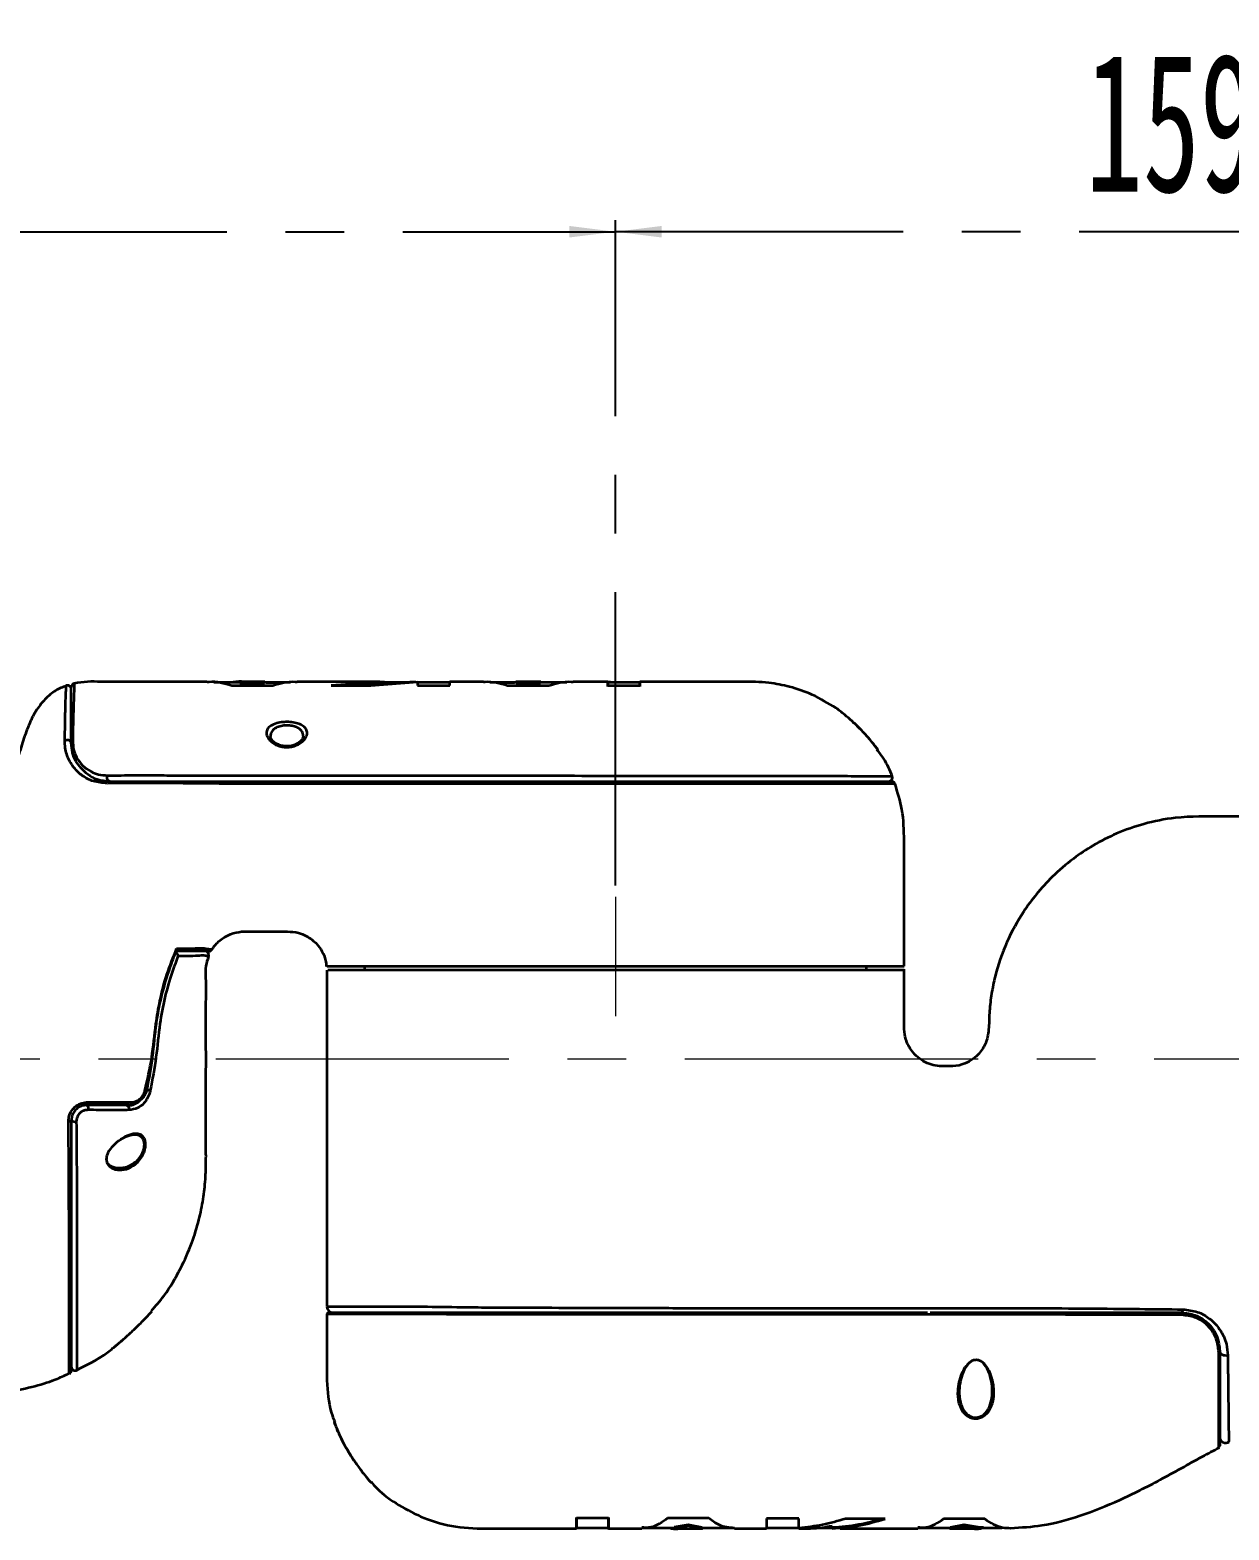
# Model space of a CAD drawing. Header units: millimetres. Extents: x 0 to 420, y -1 to 297.
# Drawn here: x 264.6 to 316.5, y 143.9 to 208.9 of the extents above; entities that cross this region are included whole.
import ezdxf

# ---------------------------------------------------------------- set-up
doc = ezdxf.new("R2010")
doc.units = ezdxf.units.MM
doc.linetypes.add('CENTERX2', pattern=[20.32, 12.7, -2.54, 2.54, -2.54])
doc.layers.add('中心线层', color=7, linetype='CENTERX2')
doc.styles.add('SLDTEXTSTYLE4', font='TXT', dxfattribs={"width": 0.363})
doc.styles.add('SLDTEXTSTYLE5', font='TXT', dxfattribs={"width": 0.605})
doc.dimstyles.new('SLDDIMSTYLE0', dxfattribs={"dimtxt": 6, "dimasz": 2, "dimexe": 0, "dimexo": 0.0625, "dimgap": 1.5, "dimtad": 2, "dimlfac": 3, "dimrnd": 1e-09, "dimzin": 12, "dimdsep": 46, "dimtxsty": 'SLDTEXTSTYLE4', "dimsah": 1, "dimcen": 0.09, "dimadec": 0, "dimazin": 3, "dimtfac": 1, "dimtofl": 0, "dimtmove": 0, "dimatfit": 3, "dimfxl": 0, "dimfrac": 2, "dimtolj": 1, "dimtzin": 12, "dimarcsym": 0})

# ---------------------------------------------------------------- blocks, each defined once
blk = doc.blocks.new('_D_2')
at = {"layer": '中心线层'}
for p, q in [((219.749, 171.968), (219.749, 200.619)), ((219.749, 200.119), (289.915, 200.119)), ((289.915, 171.818), (289.915, 200.619))]:
    blk.add_line(p, q, dxfattribs=at)
for points in [[(219.749, 200.119), (221.749, 199.869), (221.749, 200.369)], [(289.915, 200.119), (287.915, 200.369), (287.915, 199.869)]]:
    blk.add_solid(points, dxfattribs=at)
at = {"layer": '中心线层', "insert": (248.645, 207.854), "char_height": 6, "attachment_point": 1, "style": 'SLDTEXTSTYLE5'}
blk.add_mtext('210.5', dxfattribs=at)
blk = doc.blocks.new('_D_3')
at = {"layer": '中心线层'}
for p, q in [((289.915, 171.818), (289.915, 200.619)), ((343.015, 200.119), (289.915, 200.119)), ((343.015, 172.968), (343.015, 200.619))]:
    blk.add_line(p, q, dxfattribs=at)
for points in [[(289.915, 200.119), (291.915, 199.869), (291.915, 200.369)], [(343.015, 200.119), (341.015, 200.369), (341.015, 199.869)]]:
    blk.add_solid(points, dxfattribs=at)
at = {"layer": '中心线层', "insert": (310.278, 207.854), "char_height": 6, "attachment_point": 1, "style": 'SLDTEXTSTYLE5'}
blk.add_mtext('159.3', dxfattribs=at)
blk = doc.blocks.new('_D_4')
at = {"layer": '中心线层'}
for p, q in [((87.415, 185.128), (87.415, 236.619)), ((343.015, 172.968), (343.015, 236.619)), ((87.415, 236.119), (343.015, 236.119))]:
    blk.add_line(p, q, dxfattribs=at)
for points in [[(87.415, 236.119), (89.415, 235.869), (89.415, 236.369)], [(343.015, 236.119), (341.015, 236.369), (341.015, 235.869)]]:
    blk.add_solid(points, dxfattribs=at)
at = {"layer": '中心线层', "insert": (209.028, 243.854), "char_height": 6, "attachment_point": 1, "style": 'SLDTEXTSTYLE5'}
blk.add_mtext('766.8', dxfattribs=at)
blk = doc.blocks.new('_D_5')
at = {"layer": '中心线层'}
for p, q in [((149.749, 167.134), (149.749, 220.619)), ((343.015, 172.968), (343.015, 220.619)), ((149.749, 220.119), (343.015, 220.119))]:
    blk.add_line(p, q, dxfattribs=at)
for points in [[(149.749, 220.119), (151.749, 219.869), (151.749, 220.369)], [(343.015, 220.119), (341.015, 220.369), (341.015, 219.869)]]:
    blk.add_solid(points, dxfattribs=at)
at = {"layer": '中心线层', "insert": (240.195, 227.854), "char_height": 6, "attachment_point": 1, "style": 'SLDTEXTSTYLE5'}
blk.add_mtext('579.8', dxfattribs=at)

msp = doc.modelspace()

# ---------------------------------------------------------------- linework, layer by layer
at = {"color": 7, "linetype": 'Continuous', "lineweight": 35}
for p, q in [((274.7238, 180.6344), (273.6385, 180.6344)), ((273.6469, 180.5801), (274.1807, 180.5578)), ((274.7238, 180.6255), (274.1807, 180.5912)), ((274.1807, 180.5578), (274.7151, 180.5916)), ((274.1807, 180.5578), (274.1807, 180.5912)), ((275.8447, 180.6011), (274.7151, 180.6011)), ((275.2562, 180.5937), (274.7809, 180.5938)), ((274.8358, 180.6011), (274.8358, 180.6326)), ((279.7147, 180.6344), (276.1256, 180.6344)), ((279.8984, 180.6335), (277.6034, 180.4763)), ((278.0919, 180.4763), (279.8984, 180.6002)), ((279.3202, 180.4762), (281.3374, 180.629)), ((279.7147, 180.6245), (279.8984, 180.6335)), ((279.8984, 180.6002), (279.8984, 180.6335)), ((280.9691, 180.6011), (279.8984, 180.601)), ((281.2598, 180.6298), (280.7517, 180.6011)), ((281.3374, 180.629), (281.3374, 180.4743)), ((282.7408, 180.6011), (281.3374, 180.6011)), ((284.1944, 180.6347), (282.7408, 180.6345)), ((285.6113, 180.6015), (284.4667, 180.6013)), ((285.5391, 180.5933), (285.0639, 180.5934)), ((285.4843, 180.6015), (285.4843, 180.633)), ((286.1395, 180.5906), (285.5962, 180.6257)), ((285.6113, 180.5914), (286.1395, 180.5572)), ((286.6819, 180.6212), (286.1395, 180.5906)), ((286.1395, 180.5572), (286.1395, 180.5906)), ((286.1395, 180.5572), (286.6667, 180.5873)), ((287.8022, 180.6018), (286.6667, 180.6016)), ((289.5827, 180.6352), (288.0808, 180.6352)), ((290.9743, 180.6018), (289.5517, 180.6019)), ((289.5827, 180.616), (289.5822, 180.467)), ((289.5822, 180.4335), (289.5827, 180.5803)), ((289.5828, 180.5997), (289.5828, 180.6331)), ((289.5859, 180.5922), (289.5859, 180.6255)), ((290.9741, 180.5971), (290.9741, 180.6304)), ((273.2949, 180.4738), (275.0782, 180.474)), ((277.6034, 180.4763), (279.3202, 180.4762)), ((281.3374, 180.4743), (282.7408, 180.4739)), ((285.2419, 180.472), (287.0253, 180.4706)), ((289.5822, 180.467), (290.9752, 180.4649)), ((279.0488, 168.3177), (279.0488, 168.1511)), ((300.7822, 168.1511), (300.7822, 168.3177)), ((316.0357, 151.609), (316.0372, 151.0701)), ((278.589, 146.9251), (278.6405, 146.8474)), ((279.3085, 145.983), (279.3178, 145.9721)), ((289.6154, 144.418), (288.2225, 144.4181)), ((293.9558, 144.4126), (292.1724, 144.4147)), ((297.8603, 144.4036), (296.4569, 144.4068)), ((301.5943, 144.3889), (299.8774, 144.3941)), ((305.9028, 144.3845), (304.1195, 144.3867)), ((288.2235, 144.0005), (289.6414, 144.0008)), ((288.2236, 144.0041), (288.2236, 143.9707)), ((289.6117, 144.0121), (289.6117, 143.9787)), ((289.6149, 144.0015), (289.6149, 143.9681)), ((291.0595, 144.001), (292.4598, 144.0012)), ((293.0582, 144.1376), (292.4598, 144.0232)), ((293.6574, 144.0133), (293.0582, 144.1376)), ((293.0582, 144.1376), (293.0582, 144.1039)), ((293.0582, 144.1039), (293.7133, 143.9684)), ((293.6574, 144.0013), (295.0595, 144.0013)), ((293.7133, 144.0017), (293.7133, 143.9684)), ((295.0723, 143.9678), (296.4569, 143.9678)), ((296.4569, 144.0013), (297.8603, 144.0012)), ((299.2992, 144.009), (299.2992, 143.9756)), ((299.6492, 143.9846), (299.2992, 143.9756)), ((299.6492, 143.9678), (303.001, 143.9678)), ((303.0162, 144.0012), (304.4188, 144.0012)), ((304.3618, 143.9682), (305.017, 144.0941)), ((304.3618, 144.0016), (304.3618, 143.9682)), ((305.017, 144.1278), (304.4188, 144.0125)), ((305.6143, 144.0253), (305.017, 144.1278)), ((305.017, 144.1278), (305.017, 144.0941)), ((305.3472, 144.0358), (305.8462, 144.0356))]:
    msp.add_line(p, q, dxfattribs=at)
at = {"color": 8, "linetype": 'Continuous', "lineweight": 35}
msp.add_line((269.5456, 162.9677), (269.6341, 162.9677), dxfattribs=at)
at = {"color": 7, "linetype": 'Continuous', "lineweight": 35, "flags": 128}
for points in [[(286.6819, 180.635), (286.2675, 180.635), (285.5962, 180.6349)], [(266.3489, 177.9844), (266.342, 178.0199), (266.3218, 178.0524), (266.29, 178.0792), (266.2493, 178.0982), (266.2031, 178.1078), (266.1551, 178.1071), (266.1093, 178.0962), (266.0696, 178.0761)], [(268.0155, 176.3177), (267.9858, 176.3237), (267.9581, 176.3413), (267.9346, 176.3691), (267.917, 176.4052), (267.9064, 176.4471), (267.9036, 176.4916), (267.9089, 176.5356), (267.9219, 176.5759)], [(267.0738, 162.43), (267.0707, 162.4034), (267.0661, 162.3787), (267.06, 162.3564), (267.0528, 162.3372), (267.0444, 162.3218), (267.0352, 162.3104), (267.0255, 162.3034), (267.0155, 162.3011)], [(269.6341, 162.9677), (269.6546, 162.9634), (269.6747, 162.9591), (269.6942, 162.955), (269.7128, 162.9511), (269.7301, 162.9474), (269.7459, 162.944), (269.7599, 162.9411), (269.7719, 162.9385)], [(267.0155, 162.3011), (267.0298, 162.2968), (267.0434, 162.2842), (267.0556, 162.2639), (267.0657, 162.237), (267.0732, 162.2049), (267.0778, 162.1691), (267.0792, 162.1315), (267.0773, 162.0941)], [(268.7294, 162.3011), (268.7562, 162.2968), (268.7816, 162.284), (268.8042, 162.2635), (268.823, 162.2363), (268.837, 162.2038), (268.8453, 162.1677), (268.8477, 162.1299), (268.8439, 162.0923)], [(314.483, 153.459), (314.4775, 153.4284), (314.4709, 153.4007), (314.4633, 153.3764), (314.4548, 153.3558), (314.4456, 153.3394), (314.4359, 153.3274), (314.4258, 153.3202), (314.4155, 153.3177)], [(316.0821, 151.6511), (316.0895, 151.6084), (316.111, 151.5681), (316.1456, 151.5323), (316.1913, 151.5031), (316.2457, 151.482), (316.3057, 151.4701), (316.3681, 151.4682), (316.4295, 151.4763)], [(289.6149, 143.9674), (290.89, 143.9676), (291.0488, 143.9677)], [(297.8991, 144.0012), (298.9351, 144.0012), (299.2992, 144.0012)]]:
    msp.add_lwpolyline(points, dxfattribs=at)
at = {"color": 7, "linetype": 'Continuous', "lineweight": 35}
for centre, radius, start, end in [((266.5155, 180.4036), 0.1667, 104.303481, 180.055773), ((266.1822, 180.3121), 0.1667, 359.978931, 110.572272), ((266.466, 177.9786), 0.1173, 118.236674, 177.168354), ((268.0275, 176.2037), 0.1147, 95.990126, 163.7777), ((301.7439, 176.4844), 0.1667, 270.000076, 23.322171), ((301.8729, 176.1511), 0.1666, 24.892534, 90.012098), ((272.1356, 168.8011), 0.1667, 339.171904, 89.982305), ((272.3035, 169.1344), 0.1667, 269.99554, 323.734824), ((268.829, 162.4362), 0.1363, 277.813967, 356.423052), ((266.2476, 161.7489), 0.1529, 261.639854, 311.497301), ((266.5019, 161.8535), 0.2673, 235.065795, 284.208444), ((277.6846, 153.5844), 0.2666, 181.769915, 270.062741), ((277.4849, 153.2511), 0.0667, 82.781934, 176.590051), ((314.3327, 153.2522), 0.1056, 341.694873, 38.367949), ((316.0321, 151.6597), 0.0508, 274.081728, 350.282112), ((266.1822, 150.8166), 0.1667, 301.334794, 0.000016), ((266.5155, 150.973), 0.1667, 179.955982, 303.164277), ((316.3488, 147.9459), 0.2667, 179.999974, 302.171568)]:
    msp.add_arc(centre, radius, start, end, dxfattribs=at)
for points, knots in [([(272.2395, 180.6344), (272.1517, 180.6344), (271.8424, 180.6344), (270.8064, 180.6344), (269.7394, 180.6346), (268.7336, 180.6348), (268.2356, 180.6362), (267.6593, 180.6296), (267.0506, 180.6506), (266.6658, 180.5918), (266.4768, 180.563)], [0, 0, 0, 0, 0.0456697, 0.1608774, 0.5389682, 0.6006926, 0.6841286, 0.797972, 0.9007435, 1, 1, 1, 1]), ([(272.2395, 180.623), (272.2653, 180.6268), (272.6172, 180.6785), (272.9689, 180.5723), (273.2949, 180.4738)], [0, 0, 0, 0, 0.0732428, 1, 1, 1, 1]), ([(273.6469, 180.6011), (273.5557, 180.6011), (273.1786, 180.6011), (272.8015, 180.6011), (272.5156, 180.6011)], [0, 0, 0, 0, 0.241785, 1, 1, 1, 1]), ([(274.1807, 180.5912), (273.9674, 180.622), (273.6814, 180.6633), (273.3958, 180.6137), (273.3232, 180.6011)], [0, 0, 0, 0, 0.7457105, 1, 1, 1, 1]), ([(275.0782, 180.474), (275.3985, 180.5686), (275.7475, 180.6716), (276.0969, 180.627), (276.1256, 180.6233)], [0, 0, 0, 0, 0.9176982, 1, 1, 1, 1]), ([(282.7408, 180.4739), (282.7408, 180.5688), (282.7408, 180.6721), (282.7408, 180.6271), (282.7408, 180.6235)], [0, 0, 0, 0, 0.9191849, 1, 1, 1, 1]), ([(284.1944, 180.6245), (284.2204, 180.6279), (284.5697, 180.6729), (284.9188, 180.5686), (285.2419, 180.472)], [0, 0, 0, 0, 0.0744208, 1, 1, 1, 1]), ([(287.0253, 180.4706), (287.3479, 180.5678), (287.6996, 180.6738), (288.0517, 180.6274), (288.0808, 180.6236)], [0, 0, 0, 0, 0.9173496, 1, 1, 1, 1]), ([(289.77, 180.6019), (289.7128, 180.6079), (289.6203, 180.6176), (289.5954, 180.6234), (289.5859, 180.6255)], [0, 0, 0, 0, 0.6184222, 1, 1, 1, 1]), ([(299.4612, 179.4996), (299.1267, 179.7026), (298.4924, 180.0874), (297.5001, 180.4222), (296.4764, 180.627), (295.296, 180.6359), (293.8448, 180.6337), (292.3715, 180.6352), (291.3842, 180.6352), (290.9742, 180.6352)], [0, 0, 0, 0, 0.134369, 0.2547753, 0.3584601, 0.4927169, 0.6599287, 0.8588054, 1, 1, 1, 1]), ([(290.9752, 180.4649), (290.975, 180.523), (290.9747, 180.6228), (290.9744, 180.6232), (290.9742, 180.6233)], [0, 0, 0, 0, 0.5823015, 1, 1, 1, 1]), ([(290.9743, 180.5894), (290.9744, 180.5891), (290.9747, 180.5885), (290.975, 180.4899), (290.9752, 180.4314)], [0, 0, 0, 0, 0.4059209, 1, 1, 1, 1]), ([(266.1259, 180.4574), (265.9716, 180.397), (265.6296, 180.2631), (265.184, 179.8759), (264.7889, 179.3555), (264.4755, 178.7155), (264.2236, 177.9785), (263.9816, 177.1405), (263.7498, 176.387), (263.4719, 175.7665), (263.1818, 175.3263), (262.7563, 174.9446), (262.3816, 174.8509), (262.1822, 174.8011)], [0, 0, 0, 0, 0.0681782, 0.1511874, 0.2399076, 0.3375171, 0.4445457, 0.5619774, 0.6986109, 0.7704324, 0.8424664, 0.9161587, 1, 1, 1, 1]), ([(266.3489, 177.9844), (266.3489, 178.271), (266.3489, 178.8794), (266.3489, 179.5838), (266.3489, 180.1113), (266.3489, 180.3893), (266.3489, 180.3708), (266.3489, 180.3648)], [0, 0, 0, 0, 0.19925315, 0.42296752, 0.64669027, 0.88499734, 1, 1, 1, 1]), ([(300.2279, 178.8621), (300.2053, 178.8831), (300.0775, 179.0015), (299.8663, 179.1849), (299.6385, 179.3682), (299.5053, 179.4704), (299.4491, 179.5123), (299.4613, 179.5032), (299.4626, 179.5022)], [0, 0, 0, 0, 0.0639159, 0.3613194, 0.5936954, 0.7847673, 0.9760012, 1, 1, 1, 1]), ([(299.4711, 179.4961), (299.4691, 179.4976), (299.4662, 179.4997), (299.4661, 179.4999), (299.466, 179.4999)], [0, 0, 0, 0, 0.6794423, 1, 1, 1, 1]), ([(275.6824, 177.8013), (275.6134, 177.8053), (275.4655, 177.8137), (275.251, 177.8834), (275.0486, 177.9978), (274.8803, 178.1603), (274.7843, 178.3581), (274.8067, 178.5608), (274.9643, 178.7301), (275.2206, 178.8413), (275.4996, 178.8903), (275.7731, 178.8967), (276.0305, 178.8668), (276.2668, 178.7953), (276.4486, 178.6866), (276.5597, 178.5398), (276.5776, 178.3559), (276.4798, 178.1481), (276.2764, 177.9646), (276.0228, 177.8464), (275.8353, 177.8087), (275.726, 177.8018), (275.6955, 177.8015), (275.6824, 177.8013)], [0, 0, 0, 0, 0.0340078, 0.0728759, 0.1168974, 0.170059, 0.2330169, 0.301058, 0.3663713, 0.4241023, 0.4744857, 0.5118782, 0.5577601, 0.6037376, 0.6519138, 0.7050412, 0.7644484, 0.8300287, 0.8980788, 0.9457115, 0.9849631, 0.9934909, 1, 1, 1, 1]), ([(301.2644, 177.7116), (301.266, 177.7094), (301.2718, 177.7016), (301.2329, 177.7537), (301.1334, 177.8836), (300.917, 178.1502), (300.6033, 178.5009), (300.3465, 178.748), (300.2279, 178.8621)], [0, 0, 0, 0, 0.0359232, 0.1290098, 0.2602267, 0.4605278, 0.7509359, 1, 1, 1, 1]), ([(300.5766, 178.5197), (300.5236, 178.5748), (300.4583, 178.6426), (300.3895, 178.7073), (300.3765, 178.7196)], [0, 0, 0, 0, 0.8112491, 1, 1, 1, 1]), ([(267.9174, 176.2357), (267.7038, 176.2552), (267.2865, 176.2932), (266.8257, 176.5463), (266.4522, 176.8926), (266.1807, 177.349), (266.0741, 177.7681), (266.0703, 178.0252), (266.0696, 178.0761)], [0, 0, 0, 0, 0.19475844, 0.38045312, 0.56635677, 0.75962666, 0.95244872, 1, 1, 1, 1]), ([(267.0675, 176.6137), (266.8723, 176.7913), (266.5846, 177.0533), (266.3833, 177.5572), (266.3605, 177.8407), (266.3489, 177.9844)], [0, 0, 0, 0, 0.50971002, 0.75157878, 1, 1, 1, 1]), ([(266.4105, 178.0819), (266.4184, 177.9529), (266.4345, 177.6912), (266.5822, 177.326), (266.8262, 176.9903), (267.1551, 176.751), (267.5159, 176.6025), (267.7851, 176.5848), (267.9219, 176.5759)], [0, 0, 0, 0, 0.1520277, 0.308406, 0.5058216, 0.7093234, 0.8523065, 1, 1, 1, 1]), ([(275.7159, 177.8385), (275.6771, 177.8385), (275.5719, 177.8387), (275.3993, 177.8747), (275.2151, 177.9548), (275.064, 178.0696), (274.9757, 178.193), (274.9721, 178.2458), (274.9705, 178.27)], [0, 0, 0, 0, 0.0843869, 0.2292791, 0.3917642, 0.5920918, 0.8131527, 1, 1, 1, 1]), ([(276.3918, 178.2715), (276.3931, 178.2576), (276.3969, 178.2172), (276.3351, 178.109), (276.1945, 177.9822), (276.0039, 177.8864), (275.833, 177.8456), (275.7395, 177.8399), (275.7159, 177.8385)], [0, 0, 0, 0, 0.1251675, 0.3613314, 0.5855792, 0.7846361, 0.9455673, 1, 1, 1, 1]), ([(301.2651, 177.7108), (301.2651, 177.7109), (301.265, 177.711), (301.2572, 177.7215), (301.2212, 177.7693), (301.1324, 177.8848), (300.9872, 178.0644), (300.7978, 178.285), (300.6484, 178.4435), (300.5766, 178.5197)], [0, 0, 0, 0, 0.00815605, 0.06405544, 0.1869768, 0.34317017, 0.54080305, 0.77934115, 1, 1, 1, 1]), ([(301.8919, 176.5478), (301.8817, 176.5765), (301.7786, 176.8695), (301.577, 177.2696), (301.3197, 177.5897), (301.238, 177.6914)], [0, 0, 0, 0, 0.0690871, 0.7045225, 1, 1, 1, 1]), ([(267.0675, 176.6137), (267.1931, 176.5361), (267.4538, 176.3752), (267.8239, 176.3374), (268.0155, 176.3177)], [0, 0, 0, 0, 0.48216624, 1, 1, 1, 1]), ([(268.0155, 176.3177), (268.2385, 176.3177), (268.685, 176.3177), (269.5452, 176.3177), (270.4949, 176.3177), (271.6609, 176.3177), (272.9179, 176.3177), (274.5116, 176.3177), (277.2221, 176.3177), (280.5426, 176.3177), (284.127, 176.3177), (287.2075, 176.3177), (289.8492, 176.3177), (292.0187, 176.3177), (293.7157, 176.3177), (295.397, 176.3177), (297.0133, 176.3177), (298.4909, 176.3177), (299.7314, 176.3177), (300.7151, 176.3177), (301.4068, 176.3177), (301.8177, 176.3177), (301.8369, 176.3177), (301.8456, 176.3177)], [0, 0, 0, 0, 0.0212999, 0.0426585, 0.0738495, 0.1047346, 0.1350282, 0.1654954, 0.2213856, 0.3331668, 0.4083433, 0.4835002, 0.5584263, 0.6016088, 0.6448933, 0.6880162, 0.7354272, 0.7828116, 0.8282167, 0.8736087, 0.9184406, 0.9632671, 1, 1, 1, 1]), ([(302.4161, 168.3177), (302.4157, 169.1411), (302.415, 170.9528), (302.4296, 173.2084), (302.3881, 175.0451), (302.1346, 175.8448), (302.0184, 176.2116)], [0, 0, 0, 0, 0.3110307, 0.6843992, 0.8552708, 1, 1, 1, 1]), ([(329.8488, 174.8011), (328.7634, 174.801), (326.699, 174.801), (323.7399, 174.8014), (321.0415, 174.8001), (318.5614, 174.8043), (316.2896, 174.7913), (314.3722, 174.8225), (312.826, 174.5154), (311.6369, 174.0966), (310.6191, 173.578), (309.6831, 172.9526), (308.8567, 172.2441), (308.1479, 171.4661), (307.4618, 170.5354), (306.8188, 169.3591), (306.3962, 168.1395), (306.1933, 167.1314), (306.0968, 166.3888), (306.0961, 165.6843), (306.0107, 165.0249), (305.7172, 164.5781), (305.3886, 164.2814), (305.0192, 164.0686), (304.6119, 163.9776), (304.2746, 163.9864), (303.9886, 163.9793), (303.6696, 164.021), (303.314, 164.1536), (303.0039, 164.3614), (302.76, 164.6136), (302.5936, 164.8828), (302.4609, 165.1999), (302.4038, 165.6625), (302.4203, 166.317), (302.4138, 167.1845), (302.4149, 167.8296), (302.4155, 168.1878)], [0, 0, 0, 0, 0.0878372, 0.1670696, 0.2394683, 0.3062357, 0.3677153, 0.4235251, 0.4608022, 0.4946044, 0.5252708, 0.5529913, 0.5855349, 0.6131006, 0.6379874, 0.6789632, 0.7210932, 0.7418387, 0.7621613, 0.7814963, 0.7990294, 0.8149598, 0.8234423, 0.8347667, 0.849078, 0.8564974, 0.8620505, 0.8722254, 0.8823139, 0.8924892, 0.9021857, 0.9104705, 0.9179799, 0.9298216, 0.9477842, 0.9710089, 1, 1, 1, 1]), ([(272.44, 169.0352), (272.4723, 169.0845), (272.5422, 169.1911), (272.6942, 169.3585), (272.9218, 169.5492), (273.27, 169.7378), (273.7629, 169.84), (274.3807, 169.8106), (275.0412, 169.8157), (275.6593, 169.8283), (276.1544, 169.7905), (276.599, 169.6101), (276.9541, 169.3364), (277.2212, 168.9601), (277.3706, 168.6292), (277.3844, 168.3978), (277.3896, 168.3113)], [0, 0, 0, 0, 0.0292854, 0.0633752, 0.1120797, 0.1765269, 0.2583825, 0.358823, 0.483534, 0.5870406, 0.6671708, 0.728021, 0.8235434, 0.885221, 0.9570461, 1, 1, 1, 1]), ([(269.539, 162.9352), (269.6471, 163.4098), (269.8639, 164.362), (269.9804, 165.6717), (270.1861, 166.8754), (270.4672, 167.9732), (270.7627, 168.7099), (270.9113, 169.0802)], [0, 0, 0, 0, 0.2309229, 0.4632618, 0.6233327, 0.8106799, 1, 1, 1, 1]), ([(269.6341, 162.9677), (269.7209, 163.4441), (269.8949, 164.3985), (270.0021, 165.7528), (270.2361, 166.9968), (270.5371, 168.0184), (270.7709, 168.6528), (270.8696, 168.9207)], [0, 0, 0, 0, 0.2380532, 0.476897, 0.6674414, 0.8595753, 1, 1, 1, 1]), ([(272.2774, 168.9677), (272.2819, 168.9677), (272.2924, 168.9677), (272.0744, 168.9677), (271.8709, 168.9677), (271.5202, 168.9677), (271.1863, 168.9677), (270.9266, 168.9677), (270.8463, 168.9677), (270.8373, 168.9677)], [0, 0, 0, 0, 0.191476, 0.4458079, 0.700763, 0.8243023, 0.9497303, 0.9943457, 1, 1, 1, 1]), ([(270.8696, 168.9207), (270.8845, 168.9061), (270.9175, 168.8737), (270.9502, 168.8159), (270.9633, 168.7742), (270.9665, 168.7527), (270.9668, 168.7499), (270.9669, 168.7495)], [0, 0, 0, 0, 0.2744551, 0.6089931, 0.9488348, 0.9933071, 1, 1, 1, 1]), ([(270.9669, 168.7495), (270.8827, 168.5223), (270.6657, 167.9365), (270.3817, 166.9646), (270.1503, 165.7289), (270.0434, 164.3726), (269.8624, 163.4165), (269.7719, 162.9385)], [0, 0, 0, 0, 0.1221564, 0.3149622, 0.5097174, 0.7548793, 1, 1, 1, 1]), ([(269.8168, 153.3905), (270.0057, 153.6084), (270.4947, 154.1727), (271.0727, 155.1738), (271.5652, 156.2792), (271.8781, 157.2916), (272.0676, 158.2162), (272.1682, 159.0781), (272.1862, 159.8916), (272.1792, 160.6486), (272.1803, 161.4264), (272.1809, 162.3493), (272.1821, 163.5425), (272.1848, 165.0498), (272.1718, 166.5058), (272.1984, 167.6318), (272.1546, 168.3023), (272.2602, 168.606), (272.3059, 168.7376)], [0, 0, 0, 0, 0.05423622, 0.14039313, 0.21626538, 0.28185754, 0.33944837, 0.39378841, 0.44499702, 0.49255194, 0.53633386, 0.59145984, 0.6663349, 0.76098419, 0.87539211, 0.94000625, 0.97399402, 1, 1, 1, 1]), ([(277.4511, 168.3177), (277.4399, 168.3177), (277.3981, 168.3177), (277.7172, 168.3177), (278.3589, 168.3177), (279.3236, 168.3177), (280.6074, 168.3177), (282.1693, 168.3177), (283.962, 168.3177), (285.8948, 168.3177), (287.9573, 168.3177), (290.0527, 168.3177), (292.1625, 168.3177), (294.1916, 168.3177), (296.1198, 168.3177), (297.8576, 168.3177), (299.3851, 168.3177), (300.6308, 168.3177), (301.5833, 168.3177), (302.1176, 168.3177), (302.3755, 168.3177), (302.4023, 168.3177), (302.4157, 168.3177)], [0, 0, 0, 0, 0.0202606, 0.0755061, 0.126806, 0.1794383, 0.2334165, 0.2890158, 0.3420792, 0.3966966, 0.44951, 0.503858, 0.5566299, 0.6109241, 0.6638588, 0.7183275, 0.7712806, 0.8257698, 0.8787015, 0.9331676, 0.9663996, 1, 1, 1, 1]), ([(277.4154, 168.1511), (277.4154, 168.1257), (277.4154, 167.0437), (277.4156, 165.0185), (277.4159, 162.1886), (277.4162, 159.6984), (277.4166, 157.5479), (277.4172, 155.7371), (277.4175, 154.4536), (277.4178, 153.7737), (277.4178, 153.5842)], [0, 0, 0, 0, 0.0052332, 0.2228204, 0.4170885, 0.5880367, 0.7356651, 0.8599747, 0.9609669, 1, 1, 1, 1]), ([(302.4155, 168.1511), (302.3819, 168.1511), (302.3139, 168.1511), (301.7689, 168.1511), (300.9044, 168.1511), (299.7328, 168.1511), (298.2697, 168.1511), (296.5844, 168.1511), (294.6929, 168.1511), (292.6846, 168.1511), (290.5796, 168.1511), (288.4754, 168.1511), (286.393, 168.1511), (284.4284, 168.1511), (282.6022, 168.1511), (280.9984, 168.1511), (279.6352, 168.1511), (278.5708, 168.1511), (277.8351, 168.1511), (277.4467, 168.1511), (277.4532, 168.1511), (277.4557, 168.1511)], [0, 0, 0, 0, 0.0529724, 0.1074813, 0.1604123, 0.2148739, 0.2678383, 0.3223412, 0.3752798, 0.4297578, 0.4826504, 0.5370761, 0.5899793, 0.644415, 0.6973342, 0.7517872, 0.8047269, 0.8592033, 0.9121313, 0.9665949, 1, 1, 1, 1]), ([(266.2253, 161.5977), (266.2313, 161.6787), (266.2436, 161.8461), (266.3613, 162.0847), (266.553, 162.2807), (266.8046, 162.4095), (266.9838, 162.4232), (267.0738, 162.43)], [0, 0, 0, 0, 0.1840735, 0.3801011, 0.5791331, 0.7884901, 1, 1, 1, 1]), ([(267.0738, 162.43), (267.3184, 162.4281), (267.8143, 162.4243), (268.3476, 162.4245), (268.725, 162.426), (268.8852, 162.4271), (268.9651, 162.4276)], [0, 0, 0, 0, 0.3464555, 0.7025768, 0.8516609, 1, 1, 1, 1]), ([(269.7719, 162.9385), (269.7658, 162.9126), (269.739, 162.8), (269.6545, 162.5941), (269.4782, 162.35), (269.2025, 162.1401), (268.974, 162.1096), (268.8439, 162.0923)], [0, 0, 0, 0, 0.0487951, 0.2115297, 0.4098584, 0.6639055, 1, 1, 1, 1]), ([(268.8523, 162.3047), (268.8655, 162.3038), (268.9609, 162.2971), (269.133, 162.3547), (269.3384, 162.4955), (269.4838, 162.693), (269.5606, 162.8647), (269.5726, 162.9591), (269.5751, 162.9785)], [0, 0, 0, 0, 0.0413349, 0.3003315, 0.5426837, 0.7618834, 0.9511037, 1, 1, 1, 1]), ([(268.9651, 162.4276), (269.0408, 162.4383), (269.1778, 162.4575), (269.3498, 162.5853), (269.464, 162.7357), (269.5182, 162.8579), (269.5356, 162.9226), (269.539, 162.9352)], [0, 0, 0, 0, 0.3284194, 0.5946151, 0.7973573, 0.9605602, 1, 1, 1, 1]), ([(269.3692, 162.5568), (269.4094, 162.5897), (269.4885, 162.6545), (269.5782, 162.8023), (269.6155, 162.9126), (269.6341, 162.9677)], [0, 0, 0, 0, 0.34006189, 0.66996076, 1, 1, 1, 1]), ([(267.0155, 162.3011), (266.9458, 162.295), (266.8075, 162.2828), (266.61, 162.1781), (266.459, 162.021), (266.3652, 161.8309), (266.3542, 161.6986), (266.3489, 161.6344)], [0, 0, 0, 0, 0.211405, 0.4197086, 0.6183233, 0.8147757, 1, 1, 1, 1]), ([(267.0773, 162.0941), (267.0224, 162.0897), (266.9132, 162.0811), (266.7607, 162.0012), (266.6464, 161.8816), (266.578, 161.7395), (266.571, 161.6417), (266.5675, 161.5944)], [0, 0, 0, 0, 0.2161191, 0.4306047, 0.6297728, 0.8208775, 1, 1, 1, 1]), ([(268.8476, 162.3011), (268.6893, 162.3011), (268.3474, 162.3011), (267.7378, 162.3011), (267.2584, 162.3011), (267.0155, 162.3011)], [0, 0, 0, 0, 0.2984379, 0.6444932, 1, 1, 1, 1]), ([(268.8439, 162.0923), (268.6158, 162.0911), (268.153, 162.0888), (267.5308, 162.0907), (267.1578, 162.0935), (267.0773, 162.0941)], [0, 0, 0, 0, 0.4324469, 0.8774266, 1, 1, 1, 1]), ([(266.3489, 161.6344), (266.3489, 161.0059), (266.3489, 159.8261), (266.3489, 158.1703), (266.3489, 156.6613), (266.3489, 155.2048), (266.3489, 153.855), (266.3489, 152.6789), (266.3489, 151.7645), (266.3489, 151.1438), (266.3489, 150.8321), (266.3489, 150.8504), (266.3489, 150.8567)], [0, 0, 0, 0, 0.1119028, 0.2100329, 0.3083938, 0.4063869, 0.5150147, 0.6235815, 0.729825, 0.8360448, 0.9430587, 1, 1, 1, 1]), ([(269.5132, 160.2956), (269.4934, 160.2441), (269.4375, 160.0992), (269.2777, 159.8663), (269.0045, 159.6288), (268.6426, 159.4856), (268.2979, 159.4901), (268.0541, 159.5989), (267.9249, 159.7331), (267.8651, 159.8838), (267.864, 160.041), (267.904, 160.1736), (267.9868, 160.3442), (268.1733, 160.5811), (268.4932, 160.838), (268.8516, 161.0242), (269.1559, 161.0865), (269.3695, 161.0334), (269.4964, 160.9105), (269.5618, 160.7423), (269.5722, 160.5453), (269.5435, 160.3897), (269.5179, 160.3102), (269.5132, 160.2956)], [0, 0, 0, 0, 0.02682549, 0.07559119, 0.14130629, 0.22779402, 0.31549001, 0.36813688, 0.40615749, 0.43430647, 0.4625808, 0.48769946, 0.50204628, 0.55502161, 0.63294933, 0.71464395, 0.78886469, 0.84378348, 0.88687505, 0.92299343, 0.95922041, 0.9924803, 1, 1, 1, 1]), ([(269.4619, 160.3122), (269.4666, 160.3256), (269.4915, 160.397), (269.5065, 160.4727), (269.5173, 160.5955), (269.5097, 160.7207), (269.4445, 160.8744), (269.318, 160.9872), (269.1059, 161.0347), (268.8178, 160.9866), (268.5968, 160.8695), (268.4874, 160.8114)], [0, 0, 0, 0, 0.0206507, 0.1103324, 0.1116163, 0.2104915, 0.3096637, 0.4292244, 0.5833215, 0.7936055, 1, 1, 1, 1]), ([(267.8991, 159.8076), (267.932, 159.7697), (268.0172, 159.6715), (268.2597, 159.582), (268.5972, 159.5744), (268.9561, 159.7044), (269.2269, 159.9197), (269.3863, 160.132), (269.4422, 160.2653), (269.4619, 160.3122)], [0, 0, 0, 0, 0.0826631, 0.2137531, 0.4340027, 0.6511527, 0.8147799, 0.9347188, 1, 1, 1, 1]), ([(268.1824, 151.8033), (268.1807, 151.8018), (268.1748, 151.797), (268.2216, 151.8353), (268.3354, 151.9295), (268.5659, 152.1259), (268.7947, 152.3312), (269.0719, 152.5897), (269.3217, 152.8321), (269.5845, 153.101), (269.7392, 153.2645), (269.827, 153.3589), (269.8352, 153.3678), (269.8391, 153.3721)], [0, 0, 0, 0, 0.0238076, 0.0793337, 0.155791, 0.2679607, 0.4310018, 0.4657119, 0.6431113, 0.7665223, 0.859207, 0.9329759, 1, 1, 1, 1]), ([(269.7537, 153.2803), (269.7728, 153.3007), (269.8215, 153.3527), (269.8385, 153.3713), (269.8396, 153.3724), (269.8397, 153.3725)], [0, 0, 0, 0, 0.3640641, 0.926136, 1, 1, 1, 1]), ([(277.5256, 153.3177), (277.5268, 153.3177), (277.5301, 153.3177), (277.9535, 153.3177), (278.704, 153.3177), (279.7362, 153.3177), (280.954, 153.3177), (282.391, 153.3177), (283.9358, 153.3177), (285.5059, 153.3177), (287.0334, 153.3177), (289.132, 153.3177), (291.8069, 153.3177), (295.0409, 153.3177), (298.277, 153.3177), (301.0756, 153.3177), (302.7919, 153.3177), (303.4299, 153.3177)], [0, 0, 0, 0, 0.03915523, 0.10303572, 0.16693088, 0.22452253, 0.28212749, 0.34002199, 0.39789852, 0.44638432, 0.49505689, 0.5436666, 0.64278242, 0.74211258, 0.84169152, 0.94114683, 1, 1, 1, 1]), ([(303.5466, 153.3177), (303.6192, 153.3177), (304.1246, 153.3177), (305.0541, 153.3177), (306.3306, 153.3177), (307.6369, 153.3177), (308.9608, 153.3177), (310.3226, 153.3177), (311.7473, 153.3177), (313.1086, 153.3177), (314.0225, 153.3177), (314.4155, 153.3177)], [0, 0, 0, 0, 0.0195799, 0.13627, 0.2505723, 0.3637578, 0.4894157, 0.6162394, 0.7426592, 0.8893377, 1, 1, 1, 1]), ([(314.4155, 153.3177), (314.6224, 153.2942), (315.0426, 153.2465), (315.6129, 152.8722), (316.0094, 152.3191), (316.0593, 151.8604), (316.0821, 151.6511)], [0, 0, 0, 0, 0.20854, 0.4235362, 0.7370318, 1, 1, 1, 1]), ([(314.483, 153.459), (314.7006, 153.434), (315.1368, 153.3839), (315.6896, 153.0564), (316.1334, 152.5761), (316.3851, 152.0211), (316.4165, 151.6354), (316.4295, 151.4763)], [0, 0, 0, 0, 0.1832726, 0.3672827, 0.5756191, 0.8249469, 1, 1, 1, 1]), ([(277.4179, 153.251), (277.42, 152.7634), (277.4245, 151.7431), (277.3912, 150.2725), (277.5161, 149.1795), (277.7212, 148.6705), (277.7558, 148.5848)], [0, 0, 0, 0, 0.3107803, 0.6503209, 0.9411004, 1, 1, 1, 1]), ([(314.4329, 153.219), (313.4051, 153.2216), (311.3507, 153.2267), (308.5612, 153.2324), (306.002, 153.234), (303.7589, 153.233), (300.1088, 153.2315), (296.4837, 153.2312), (292.8887, 153.2329), (290.7302, 153.2354), (288.5126, 153.237), (286.64, 153.2373), (285.1234, 153.2387), (283.8059, 153.2408), (282.3525, 153.2457), (280.9215, 153.2505), (279.6845, 153.2496), (278.6541, 153.2503), (277.8898, 153.2507), (277.4656, 153.251), (277.4589, 153.251), (277.4564, 153.251)], [0, 0, 0, 0, 0.0737418, 0.1473986, 0.1981821, 0.2492882, 0.3004257, 0.4476471, 0.496821, 0.5459834, 0.5950281, 0.6487027, 0.676093, 0.7034719, 0.7459502, 0.7898123, 0.832228, 0.8756339, 0.9224943, 0.9708561, 1, 1, 1, 1]), ([(316.0357, 151.609), (316.0133, 151.8107), (315.9643, 152.2522), (315.584, 152.7852), (315.037, 153.1482), (314.6318, 153.1957), (314.4329, 153.219)], [0, 0, 0, 0, 0.26450027, 0.57910959, 0.79350974, 1, 1, 1, 1]), ([(268.3563, 151.9476), (268.4117, 151.9945), (268.4945, 152.0645), (268.5922, 152.1517), (268.6245, 152.1805)], [0, 0, 0, 0, 0.66917147, 1, 1, 1, 1]), ([(266.5995, 150.8427), (267.1289, 151.1024), (267.6893, 151.3773), (268.1517, 151.7866), (268.1773, 151.8092)], [0, 0, 0, 0, 0.9447793, 1, 1, 1, 1]), ([(268.178, 151.7995), (268.18, 151.8012), (268.1854, 151.8055), (268.2454, 151.8551), (268.3094, 151.9074), (268.3555, 151.947), (268.3563, 151.9476)], [0, 0, 0, 0, 0.223247, 0.5812245, 0.9933209, 1, 1, 1, 1]), ([(316.0472, 147.5131), (316.0472, 147.5041), (316.0474, 147.4656), (316.0467, 147.7069), (316.0452, 148.2075), (316.043, 148.9676), (316.0402, 149.9754), (316.0378, 150.8352), (316.0363, 151.4003), (316.0359, 151.5233), (316.0357, 151.609)], [0, 0, 0, 0, 0.0550446, 0.2360825, 0.4023987, 0.5726124, 0.7587074, 0.9485444, 0.9641967, 1, 1, 1, 1]), ([(316.0821, 151.6511), (316.0821, 151.5289), (316.0821, 150.9649), (316.0821, 150.0324), (316.0821, 149.0321), (316.0821, 148.2679), (316.0821, 147.772), (316.0821, 147.5273), (316.0821, 147.5652), (316.0821, 147.5751)], [0, 0, 0, 0, 0.0514675, 0.2376633, 0.4273548, 0.5936201, 0.7635791, 0.9386675, 1, 1, 1, 1]), ([(262.1822, 149.8011), (262.6188, 149.8167), (263.4485, 149.8464), (264.6095, 150.0832), (265.5402, 150.3511), (266.0571, 150.5983), (266.255, 150.6929)], [0, 0, 0, 0, 0.3112938, 0.5915072, 0.8436372, 1, 1, 1, 1]), ([(305.5038, 151.2677), (305.5291, 151.2682), (305.5933, 151.2694), (305.712, 151.2341), (305.8748, 151.1251), (306.0904, 150.8472), (306.2897, 150.3172), (306.3311, 149.7176), (306.1947, 149.2284), (306.0177, 148.9619), (305.8258, 148.8124), (305.6683, 148.7518), (305.5157, 148.7297), (305.3594, 148.7433), (305.1706, 148.8203), (304.9726, 148.9859), (304.7815, 149.3169), (304.6937, 149.8738), (304.7922, 150.4361), (304.9962, 150.8737), (305.1497, 151.0841), (305.3143, 151.2126), (305.4245, 151.2587), (305.49, 151.2662), (305.5038, 151.2677)], [0, 0, 0, 0, 0.01034855, 0.02629578, 0.05036959, 0.09297316, 0.18007288, 0.30886953, 0.37721, 0.42773636, 0.45992789, 0.48548922, 0.49801778, 0.52329588, 0.54846956, 0.58414201, 0.63981383, 0.73204001, 0.85959401, 0.90555315, 0.95171112, 0.97293027, 0.99432272, 1, 1, 1, 1]), ([(305.2113, 151.1265), (305.1534, 151.0529), (305.0321, 150.8987), (304.8577, 150.4648), (304.7636, 149.9118), (304.8439, 149.358), (305.0175, 149.0283), (305.1984, 148.8624), (305.3713, 148.7851), (305.5151, 148.7713), (305.6549, 148.7934), (305.7995, 148.8544), (305.9748, 149.004), (306.1355, 149.2693), (306.2602, 149.7567), (306.2156, 150.3452), (306.0533, 150.8747), (305.8748, 151.0885), (305.8205, 151.1534)], [0, 0, 0, 0, 0.047358, 0.0992257, 0.2438703, 0.3479829, 0.4100522, 0.4491434, 0.4762672, 0.5032142, 0.516586, 0.5440998, 0.5793173, 0.6355344, 0.7125052, 0.8585661, 0.9570065, 1, 1, 1, 1]), ([(277.7378, 148.5731), (277.7365, 148.5769), (277.7337, 148.5847), (277.7446, 148.554), (277.7785, 148.4609), (277.8837, 148.1909), (278.1278, 147.6508), (278.4166, 147.1926), (278.5889, 146.9192)], [0, 0, 0, 0, 0.0411763, 0.0823045, 0.1461996, 0.270353, 0.5647082, 1, 1, 1, 1]), ([(277.7738, 148.4751), (277.767, 148.4934), (277.7566, 148.5211), (277.7514, 148.5354), (277.7497, 148.5402)], [0, 0, 0, 0, 0.659486, 1, 1, 1, 1]), ([(277.7511, 148.5453), (277.7547, 148.5343), (277.7656, 148.5009), (277.8184, 148.3575), (277.8815, 148.2113), (277.9232, 148.1148)], [0, 0, 0, 0, 0.1436426, 0.4348628, 1, 1, 1, 1]), ([(277.9136, 148.1375), (277.9067, 148.1511), (277.8851, 148.1937), (277.8716, 148.2299), (277.8625, 148.2547)], [0, 0, 0, 0, 0.3180984, 1, 1, 1, 1]), ([(277.9232, 148.1148), (277.9289, 148.101), (278.0476, 147.8165), (278.2784, 147.3856), (278.5295, 147.0133), (278.589, 146.9251)], [0, 0, 0, 0, 0.0373047, 0.7721086, 1, 1, 1, 1]), ([(307.0298, 143.9912), (307.4839, 144.0175), (308.508, 144.0767), (310.093, 144.5159), (311.7968, 145.199), (313.5475, 146.0887), (314.9619, 146.894), (315.8212, 147.3501), (316.0652, 147.4795)], [0, 0, 0, 0, 0.13917209, 0.31386666, 0.50090656, 0.70171353, 0.91532896, 1, 1, 1, 1]), ([(278.5889, 146.9192), (278.6911, 146.7733), (278.8682, 146.5205), (279.0956, 146.2353), (279.2346, 146.0688), (279.3047, 145.9872), (279.327, 145.9614), (279.3129, 145.9778), (279.3104, 145.9807)], [0, 0, 0, 0, 0.3252499, 0.5634385, 0.7220428, 0.8466889, 0.9720913, 1, 1, 1, 1]), ([(279.161, 146.1572), (279.2022, 146.108), (279.2677, 146.03), (279.2944, 145.9993), (279.3042, 145.9879)], [0, 0, 0, 0, 0.62944644, 1, 1, 1, 1]), ([(279.33, 145.9931), (279.4132, 145.8984), (279.7608, 145.5029), (280.5277, 144.9604), (281.6617, 144.3701), (283.0049, 143.9881), (284.5079, 143.9618), (286.0556, 143.9684), (287.3006, 143.9667), (288.0263, 143.967), (288.2235, 143.9671)], [0, 0, 0, 0, 0.0399745, 0.167004, 0.2944944, 0.4454504, 0.6048678, 0.7695826, 0.9374072, 1, 1, 1, 1]), ([(288.2235, 144.0214), (288.2233, 144.0299), (288.223, 144.049), (288.2226, 144.3079), (288.2225, 144.4528)], [0, 0, 0, 0, 0.4405049, 1, 1, 1, 1]), ([(288.2225, 144.4181), (288.2226, 144.2788), (288.223, 143.997), (288.2234, 143.9795), (288.2236, 143.9707)], [0, 0, 0, 0, 0.494467, 1, 1, 1, 1]), ([(289.6149, 143.9681), (289.615, 143.9825), (289.6152, 144.0117), (289.6154, 144.2816), (289.6154, 144.418)], [0, 0, 0, 0, 0.49485567, 1, 1, 1, 1]), ([(289.6154, 144.4526), (289.6154, 144.3171), (289.6152, 144.0582), (289.615, 144.0275), (289.615, 144.0129)], [0, 0, 0, 0, 0.5232733, 1, 1, 1, 1]), ([(292.1724, 144.4147), (291.9325, 144.2446), (291.5618, 143.9818), (291.1825, 144.0081), (291.0488, 144.0174)], [0, 0, 0, 0, 0.6473919, 1, 1, 1, 1]), ([(295.0723, 143.9877), (294.8481, 144.0067), (294.471, 144.0386), (294.1044, 144.3047), (293.9558, 144.4126)], [0, 0, 0, 0, 0.5945699, 1, 1, 1, 1]), ([(296.4569, 144.4068), (296.4569, 144.2471), (296.4569, 143.9899), (296.4569, 144.0054), (296.4569, 144.0112)], [0, 0, 0, 0, 0.6208065, 1, 1, 1, 1]), ([(297.8603, 143.9925), (297.8603, 144.0296), (297.8603, 144.1041), (297.8603, 144.3035), (297.8603, 144.4036)], [0, 0, 0, 0, 0.4974118, 1, 1, 1, 1]), ([(299.8774, 144.3941), (299.5447, 144.2971), (298.8772, 144.1024), (298.1999, 144.0292), (297.8603, 143.9925)], [0, 0, 0, 0, 0.4985309, 1, 1, 1, 1]), ([(301.4579, 144.3893), (301.125, 144.2953), (300.4109, 144.0937), (299.6861, 144.0385), (299.2992, 144.009)], [0, 0, 0, 0, 0.466255, 1, 1, 1, 1]), ([(299.2992, 143.9756), (299.6832, 144.0055), (300.4539, 144.0656), (301.2132, 144.2809), (301.5943, 144.3889)], [0, 0, 0, 0, 0.4981353, 1, 1, 1, 1]), ([(304.1195, 144.3867), (303.8675, 144.2169), (303.4979, 143.9679), (303.121, 144.0069), (303.001, 144.0192)], [0, 0, 0, 0, 0.6817688, 1, 1, 1, 1]), ([(307.0309, 143.9786), (306.9152, 143.9818), (306.6661, 143.9888), (306.2882, 144.1281), (306.0303, 144.2997), (305.9028, 144.3845)], [0, 0, 0, 0, 0.3044928, 0.6561598, 1, 1, 1, 1]), ([(289.5303, 144.0008), (289.5447, 143.9977), (289.5942, 143.9873), (289.6045, 143.9823), (289.6117, 143.9787)], [0, 0, 0, 0, 0.2917253, 1, 1, 1, 1]), ([(292.2477, 144.0012), (292.2778, 143.9905), (292.547, 143.8949), (292.8178, 144.0056), (293.0582, 144.1039)], [0, 0, 0, 0, 0.11182969, 1, 1, 1, 1]), ([(292.4483, 143.9678), (292.4767, 143.9678), (292.8837, 143.9679), (293.2906, 143.9678), (293.6692, 143.9678)], [0, 0, 0, 0, 0.0698163, 1, 1, 1, 1]), ([(297.8603, 143.9682), (298.1972, 143.9711), (298.6757, 143.9751), (299.1503, 144.0651), (299.2908, 144.0917)], [0, 0, 0, 0, 0.70402, 1, 1, 1, 1]), ([(304.4027, 143.9677), (304.6759, 143.9677), (305.0853, 143.9677), (305.4947, 143.9677), (305.6308, 143.9677)], [0, 0, 0, 0, 0.6674055, 1, 1, 1, 1]), ([(305.017, 144.0941), (305.2512, 144.0046), (305.5204, 143.9016), (305.7882, 143.9897), (305.823, 144.0011)], [0, 0, 0, 0, 0.8703773, 1, 1, 1, 1]), ([(305.6143, 144.0011), (305.9024, 143.9951), (306.2552, 143.9878), (306.6072, 144.0074), (306.6718, 144.011)], [0, 0, 0, 0, 0.81675, 1, 1, 1, 1])]:
    msp.add_open_spline(points, degree=3, knots=knots, dxfattribs=at)
at = {"color": 8, "linetype": 'Continuous', "lineweight": 35}
for points, knots in [([(266.0696, 178.0761), (266.0747, 178.4124), (266.085, 179.0948), (266.1064, 179.8373), (266.122, 180.3105), (266.128, 180.5055), (266.1265, 180.4605), (266.1264, 180.4563)], [0, 0, 0, 0, 0.2401312, 0.4873049, 0.7266503, 0.9744584, 1, 1, 1, 1]), ([(266.4808, 180.5296), (266.4811, 180.5368), (266.4819, 180.559), (266.4715, 180.2705), (266.4511, 179.7312), (266.4335, 179.1596), (266.4199, 178.5982), (266.4145, 178.2994), (266.4105, 178.0819)], [0, 0, 0, 0, 0.1161726, 0.3574976, 0.5770722, 0.8021451, 0.8559407, 1, 1, 1, 1]), ([(276.3898, 178.2712), (276.39, 178.3139), (276.3903, 178.4101), (276.3035, 178.5379), (276.158, 178.6454), (275.9659, 178.7161), (275.7564, 178.7458), (275.5337, 178.7395), (275.3058, 178.6908), (275.1003, 178.5802), (274.9767, 178.432), (274.9771, 178.3169), (274.9773, 178.2675)], [0, 0, 0, 0, 0.0866912, 0.1954938, 0.2929765, 0.3849218, 0.4758973, 0.5498918, 0.650065, 0.7662365, 0.8996696, 1, 1, 1, 1]), ([(302.0014, 176.2069), (301.9929, 176.2069), (301.974, 176.207), (301.5612, 176.2085), (300.8614, 176.2106), (299.8639, 176.2128), (298.6104, 176.2146), (297.1114, 176.2154), (295.6083, 176.215), (294.2011, 176.2138), (292.5143, 176.2122), (290.4394, 176.209), (287.9931, 176.2184), (284.9071, 176.2234), (281.0613, 176.2158), (277.2226, 176.2179), (274.5088, 176.2171), (272.9029, 176.2169), (271.8426, 176.2297), (271.0432, 176.236), (270.2794, 176.242), (269.4782, 176.2467), (268.596, 176.2495), (268.1441, 176.2403), (267.9174, 176.2357)], [0, 0, 0, 0, 0.0369383, 0.0813897, 0.1271018, 0.1721212, 0.2183432, 0.2653474, 0.3134693, 0.345448, 0.3774327, 0.4431788, 0.4989654, 0.5548719, 0.6669732, 0.7778407, 0.8332525, 0.8636671, 0.8944313, 0.9098529, 0.9253338, 0.9570498, 0.978459, 1, 1, 1, 1]), ([(267.9219, 176.5759), (268.3111, 176.5802), (269.0908, 176.5888), (270.249, 176.5827), (271.3023, 176.5787), (272.3164, 176.5737), (273.3545, 176.5693), (276.7358, 176.5701), (280.616, 176.5682), (284.9911, 176.5713), (287.5074, 176.5721), (290.0244, 176.5594), (292.5053, 176.5515), (294.6213, 176.5558), (296.3576, 176.5557), (297.7381, 176.5556), (299.0974, 176.5547), (300.3256, 176.5529), (301.252, 176.5509), (301.7971, 176.5493), (301.8623, 176.5491), (301.8946, 176.549)], [0, 0, 0, 0, 0.0360928, 0.0723074, 0.0979988, 0.1235545, 0.1485338, 0.1735733, 0.3701403, 0.4313364, 0.4925237, 0.5535912, 0.6148583, 0.6761087, 0.717354, 0.7587521, 0.7999451, 0.8535048, 0.9070404, 0.9539311, 1, 1, 1, 1]), ([(270.9113, 169.0802), (271.0133, 169.0809), (271.3135, 169.083), (271.6707, 169.0886), (272.0347, 169.1147), (272.2298, 169.0715), (272.4353, 169.0476), (272.425, 169.0484), (272.4205, 169.0487)], [0, 0, 0, 0, 0.0630871, 0.1855375, 0.3102079, 0.5593721, 0.8093822, 1, 1, 1, 1]), ([(272.2883, 168.7426), (272.2892, 168.7424), (272.2931, 168.7415), (272.2269, 168.7544), (272.0989, 168.7918), (271.7718, 168.7605), (271.3626, 168.753), (271.0321, 168.7501), (270.9669, 168.7495)], [0, 0, 0, 0, 0.0720917, 0.335904, 0.6002144, 0.7761802, 0.9558626, 1, 1, 1, 1]), ([(266.2502, 150.7035), (266.2502, 150.6967), (266.2501, 150.6768), (266.2509, 150.9929), (266.2522, 151.62), (266.2539, 152.545), (266.2553, 153.7373), (266.2556, 154.9938), (266.2545, 156.2088), (266.2514, 157.6917), (266.2458, 159.0527), (266.2361, 160.5005), (266.2299, 161.1363), (266.2253, 161.5977)], [0, 0, 0, 0, 0.0555017, 0.1643031, 0.2692584, 0.3771405, 0.4844792, 0.5944392, 0.6669039, 0.7393829, 0.8883081, 0.9189506, 1, 1, 1, 1]), ([(266.5675, 161.5944), (266.5727, 160.9876), (266.5832, 159.7675), (266.5908, 157.8391), (266.5939, 156.1973), (266.5945, 154.8696), (266.5941, 153.7857), (266.5929, 152.698), (266.5911, 151.7406), (266.5898, 151.1072), (266.5891, 150.8151), (266.5892, 150.8508), (266.5892, 150.8606)], [0, 0, 0, 0, 0.108829, 0.2188131, 0.3618698, 0.4355994, 0.5093122, 0.6195015, 0.732757, 0.8431158, 0.9570455, 1, 1, 1, 1]), ([(277.464, 153.5842), (277.4563, 153.5842), (277.4354, 153.5843), (277.7764, 153.5833), (278.4245, 153.5817), (279.3933, 153.58), (280.6411, 153.5771), (282.1535, 153.581), (283.6879, 153.5494), (285.084, 153.5404), (286.6469, 153.5334), (288.7089, 153.5338), (291.26, 153.5229), (294.7162, 153.5105), (298.4394, 153.5125), (302.4254, 153.5156), (305.4552, 153.521), (308.1218, 153.5147), (310.3762, 153.499), (312.4859, 153.4794), (313.8549, 153.4654), (314.483, 153.459)], [0, 0, 0, 0, 0.0251023, 0.0685572, 0.1132317, 0.1574489, 0.2028431, 0.2491846, 0.2970944, 0.3246089, 0.3521362, 0.4086286, 0.4672482, 0.5259638, 0.6437948, 0.7205894, 0.7973513, 0.8497802, 0.9025241, 0.955285, 1, 1, 1, 1]), ([(316.4295, 151.4763), (316.4327, 151.1862), (316.4393, 150.6062), (316.4483, 149.8287), (316.4566, 149.1378), (316.4644, 148.4955), (316.4706, 147.9919), (316.4741, 147.7145), (316.4738, 147.7392), (316.4737, 147.747)], [0, 0, 0, 0, 0.133816, 0.2676091, 0.4066566, 0.5456654, 0.7277556, 0.9148072, 1, 1, 1, 1])]:
    msp.add_open_spline(points, degree=3, knots=knots, dxfattribs=at)
at = {"layer": '中心线层', "linetype": 'CENTERX2', "lineweight": 18}
for p, q in [((289.9155, 171.3177), (289.9155, 166.1511)), ((69.4029, 164.3011), (356.9877, 164.3011))]:
    msp.add_line(p, q, dxfattribs=at)

# ---------------------------------------------------------------- dimensions: what is measured, and where the dimension line sits
at = {"layer": '中心线层'}
for base, p1, p2, picture, middle in [((343.0155, 236.1191), (87.4155, 184.6284), (343.0155, 172.4677), '_D_4', (215.2155, 236.1191)), ((343.0155, 220.1191), (149.7488, 166.6344), (343.0155, 172.4677), '_D_5', (246.3822, 220.1191)), ((289.9155, 200.1191), (219.7488, 171.4677), (289.9155, 171.3177), '_D_2', (254.8322, 200.1191)), ((289.9155, 200.1191), (343.0155, 172.4677), (289.9155, 171.3177), '_D_3', (316.4655, 200.1191))]:
    dim = msp.add_linear_dim(base=base, p1=p1, p2=p2, angle=0, dimstyle='SLDDIMSTYLE0', dxfattribs=at)
    dim.commit()
    dim.dimension.update_dxf_attribs({"geometry": picture, "text_midpoint": middle, "dimtype": 160})

doc.saveas('drawing.dxf')
